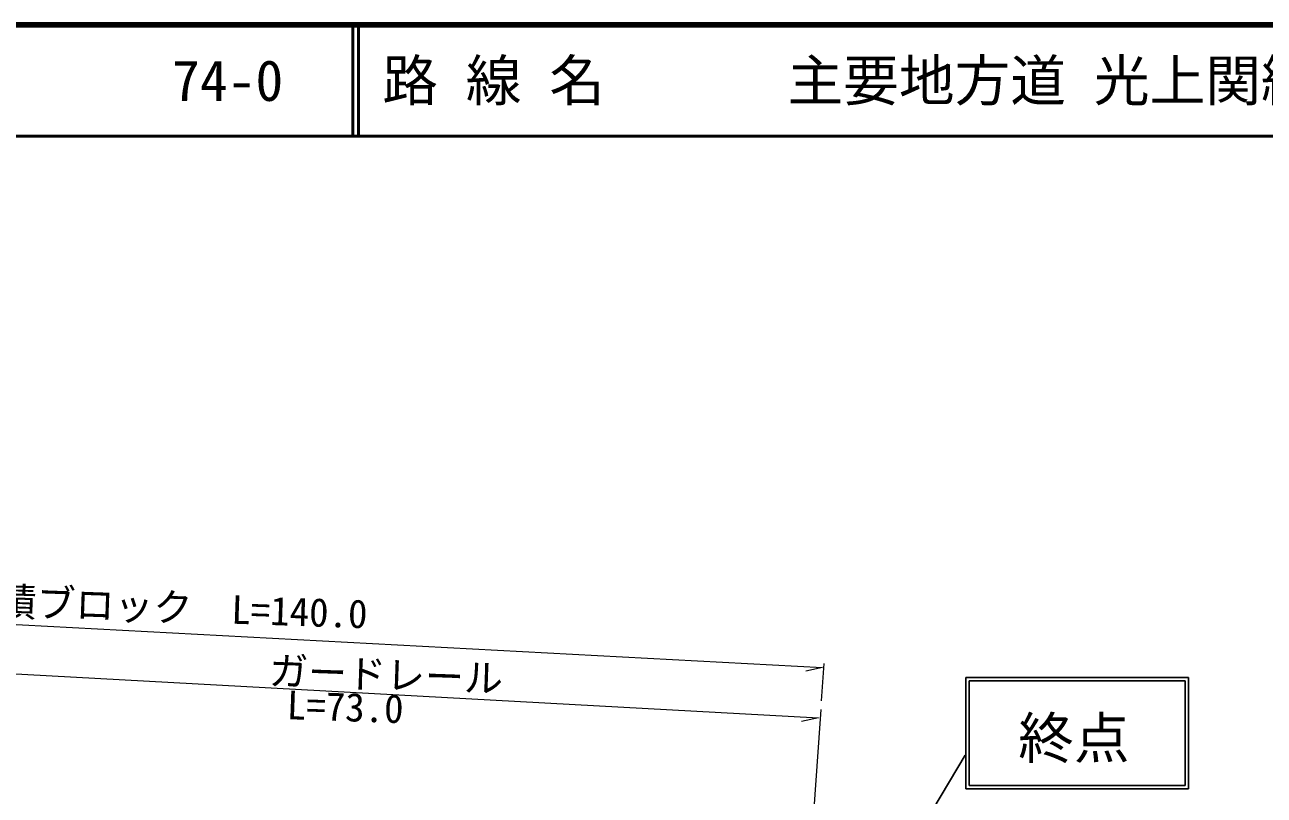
# Model space of a CAD drawing. Units: millimetres, scale not verified. Extents: x 40000 to 680000, y 20000 to 380000.
# Drawn here: x 148304 to 259517, y 310854 to 380000 of the extents above; entities that cross this region are included whole.
import ezdxf
from ezdxf.enums import TextEntityAlignment as Align

# ---------------------------------------------------------------- set-up
doc = ezdxf.new("R2010")
doc.units = ezdxf.units.MM
doc.header["$LTSCALE"] = 1000
for name, color, linetype, lineweight in [('M-BMK-SRVR', 3, 'Continuous', 25), ('M-STR-HTXT', 7, 'Continuous', 13), ('M-TTL', 2, 'Continuous', 140), ('M-TTL-LINE', 7, 'Continuous', 50)]:
    doc.layers.add(name, color=color, linetype=linetype, lineweight=lineweight)
doc.layers.add('M-TTL-TXT', color=7, linetype='Continuous')
doc.styles.add('ＭＳ ゴシック', font='')
doc.styles.get('ＭＳ ゴシック').set_extended_font_data('MS Gothic')

msp = doc.modelspace()

# ---------------------------------------------------------------- linework, layer by layer
at = {"layer": 'M-BMK-SRVR'}
for p, q in [((232730, 311424), (232730, 321424)), ((232730, 321424), (252730, 321424)), ((252730, 321424), (252730, 311424)), ((233030, 311724), (233030, 321124)), ((233030, 321124), (252430, 321124)), ((252430, 321124), (252430, 311724)), ((215344, 285596), (232698, 314435)), ((252730, 311424), (232730, 311424)), ((252430, 311724), (233030, 311724))]:
    msp.add_line(p, q, dxfattribs=at)
at = {"layer": 'M-STR-HTXT'}
for p, q in [((141311, 326518), (219895, 322320)), ((219794, 319317), (220030, 322671)), ((143183, 321988), (219518, 317796)), ((219895, 322320), (218375, 321981)), ((218742, 304362), (219775, 318537)), ((219518, 317796), (217997, 317458))]:
    msp.add_line(p, q, dxfattribs=at)
at = {"layer": 'M-TTL'}
msp.add_line((680000, 380000), (40000, 380000), dxfattribs=at)
at = {"layer": 'M-TTL-LINE'}
for p, q in [((177750, 380000), (177750, 370000)), ((178250, 380000), (178250, 370000)), ((40000, 370000), (680000, 370000))]:
    msp.add_line(p, q, dxfattribs=at)

# ---------------------------------------------------------------- texts
at = {"layer": 'M-BMK-SRVR', "style": 'ＭＳ ゴシック'}
msp.add_text('終点', height=3666, dxfattribs=at).set_placement((237442, 313061), align=Align.BOTTOM_LEFT)
at = {"layer": 'M-STR-HTXT', "style": 'ＭＳ ゴシック'}
for s, p in [('練積ブロック\u3000L=140.0', (142287, 326340)), ('ガードレール', (170159, 320003)), ('L=73.0', (171756, 316913))]:
    msp.add_text(s, height=2566, rotation=358, dxfattribs=at).set_placement(p, align=Align.BOTTOM_LEFT)
at = {"layer": 'M-TTL-TXT', "style": 'ＭＳ ゴシック'}
for s, p in [('路 線 名', (180380, 375000)), ('主要地方道 光上関線', (216734, 375000)), ('74-0', (161521, 375000)), ('74-0', (161521, 375000)), ('74-0', (161521, 375000))]:
    msp.add_text(s, height=3666, dxfattribs=at).set_placement(p, align=Align.MIDDLE_LEFT)

doc.saveas('drawing.dxf')
